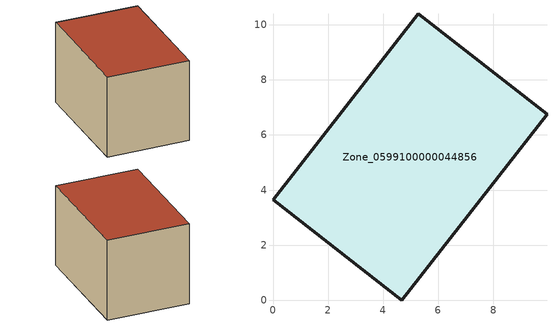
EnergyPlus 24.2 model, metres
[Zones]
Zone_0599100000044856
 floor ground (C_G): 4.68,0 0,3.65 5.28,10.4 9.95,6.76 z3.1
 wall outside (C_F): 4.68,0 9.95,6.76 5.28,10.4 0,3.65 4.68,0 z3.1:9.05
 roof outside (C_R): 0,3.65 4.68,0 9.95,6.76 5.28,10.4 z9.05
[BUILDING]
Pand.0599100000044856: North Axis=0; Terrain=City; Loads Convergence Tolerance Value=0.04; Temperature Convergence Tolerance Value=0.4; Solar Distribution=FullExterior; Maximum Number of Warmup Days=25; Minimum Number of Warmup Days=1
[Site:Location]
Rotterdam.The.Hague.AP_ZH_NLD Design_Conditions: Latitude=51.96; Longitude=4.45; Time Zone=1; Elevation=-4.5
[SITE:GROUNDTEMPERATURE:BUILDINGSURFACE]
18, 18, 18, 18, 18, 18, 18, 18, 18, 18, 18, 18
[MATERIAL] Thermal Absorptance=0.9; Solar Absorptance=0.7; Visible Absorptance=0.7
Name | Roughness | Thickness | Conductivity | Density | Specific Heat
G.TC.1946-1964 | MediumSmooth | 0.15 | 1 | 540 | 1210
F.TC.1946-1964 | Rough | 0.3 | 0.857143 | 1920 | 840
R.TC.1946-1964 | MediumRough | 0.2 | 0.235294 | 1500 | 1000
[CONSTRUCTION]
C_G: G.TC.1946-1964
C_F: F.TC.1946-1964
C_R: R.TC.1946-1964
[ZONE]
Zone_0599100000044856: Type=1; Multiplier=1; Ceiling Height=Autocalculate; Volume=Autocalculate; Floor Area=autocalculate; Part of Total Floor Area=Yes
[ZONEINFILTRATION:DESIGNFLOWRATE]
Infil_Zone_0599100000044856: Zone or ZoneList or Space or SpaceList=Zone_0599100000044856; Schedule=AlwaysOn; Design Flow Rate Calculation Method=Flow/Area; Flow Rate per Floor Area=0.003; Constant Term Coefficient=1; Temperature Term Coefficient=0; Velocity Term Coefficient=0; Velocity Squared Term Coefficient=0
[HVACTEMPLATE:ZONE:IDEALLOADSAIRSYSTEM]
Zone_0599100000044856: Maximum Heating Supply Air Temperature=50; Minimum Cooling Supply Air Temperature=13; Maximum Heating Supply Air Humidity Ratio=0.0156; Minimum Cooling Supply Air Humidity Ratio=0.0077; Heating Limit=NoLimit; Cooling Limit=NoLimit; Dehumidification Control Type=ConstantSensibleHeatRatio; Cooling Sensible Heat Ratio=0.7; Dehumidification Setpoint=60; Humidification Control Type=None; Humidification Setpoint=30; Outdoor Air Method=None; Outdoor Air Flow Rate per Person=0.00944; Outdoor Air Flow Rate per Zone Floor Area=0; Outdoor Air Flow Rate per Zone=0; Demand Controlled Ventilation Type=None; Outdoor Air Economizer Type=NoEconomizer; Heat Recovery Type=None; Sensible Heat Recovery Effectiveness=0.7; Latent Heat Recovery Effectiveness=0.65
[ZONECONTROL:THERMOSTAT]
ThermostatControl_Zone_0599100000044856: Zone or ZoneList=Zone_0599100000044856; Control Type Schedule=DualSetpointControlType; Control 1=Thermostat_Zone_0599100000044856; Temperature Difference Between Cutout And Setpoint=0
[THERMOSTATSETPOINT:DUALSETPOINT]
Thermostat_Zone_0599100000044856: Heating Setpoint Temperature Schedule=HeatingSetpoint_Zone_0599100000044856; Cooling Setpoint Temperature Schedule=CoolingSetpoint_Zone_0599100000044856
[SCHEDULE:COMPACT]
HeatingSetpoint_Zone_0599100000044856: Through: 12/31, For: AllDays, Until: 24:00, 21
CoolingSetpoint_Zone_0599100000044856: Through: 12/31, For: AllDays, Until: 24:00, 24
DualSetpointControlType: Through: 12/31, For: AllDays, Until: 24:00, 4
AlwaysOn: Through: 12/31, For: AllDays, Until: 24:00, 1
